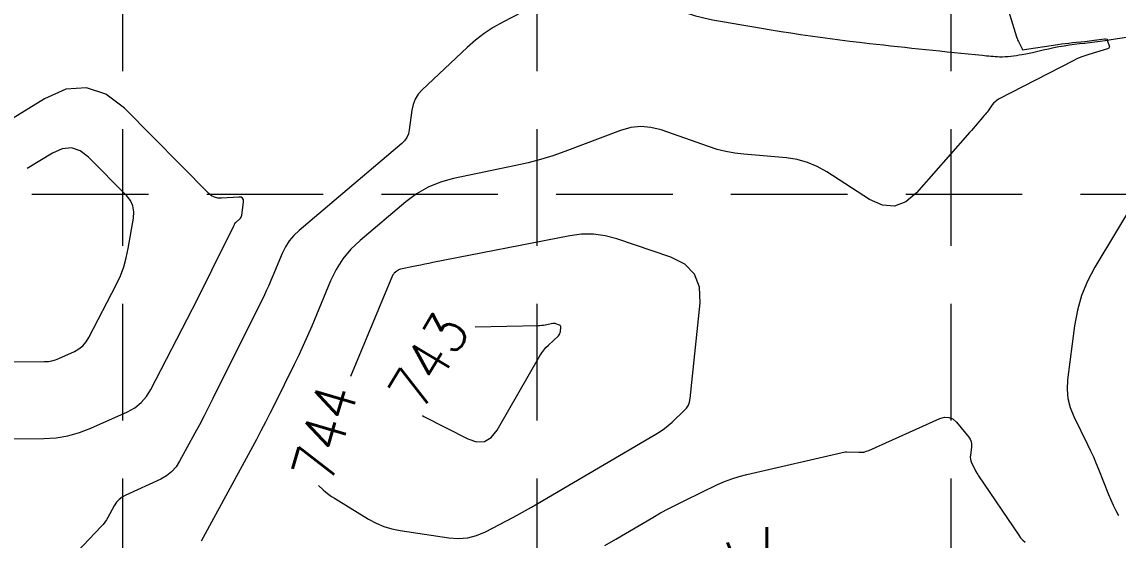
# Model space of a CAD drawing. Header units: feet. Extents: x 46644 to 49208, y 46045 to 47649.
# Drawn here: x 47596.1 to 47701.9, y 46453.4 to 46503.5 of the extents above; entities that cross this region are included whole.
import ezdxf
from ezdxf.enums import TextEntityAlignment as Align

# ---------------------------------------------------------------- set-up
doc = ezdxf.new("R2010")
doc.units = ezdxf.units.FT
doc.header["$MEASUREMENT"] = 0
doc.linetypes.add('DGN Style 3', pattern=[33.544038, 23.960027, -9.584011])
doc.linetypes.add('HIDDEN', pattern=[0.375, 0.25, -0.125])
doc.layers.add('EC', color=35, linetype='Continuous', lineweight=0)
doc.layers.add('Level 15', color=1, linetype='Continuous', lineweight=0)
doc.layers.add('GRID', color=254, linetype='HIDDEN')
doc.styles.add('Style-STANDARD', font='STANDARD.shx')

msp = doc.modelspace()

# ---------------------------------------------------------------- linework, layer by layer
at = {"layer": 'EC', "color": 35, "linetype": 'DGN Style 3', "lineweight": 0}
for p, q in [((47690.43, 46507.62), (47692.14, 46502.03)), ((47646.93, 46505.76), (47642.52, 46503.46)), ((47642.52, 46503.46), (47641.6, 46502.93)), ((47640.72, 46502.35), (47639.88, 46501.71)), ((47641.6, 46502.93), (47640.72, 46502.35)), ((47692.14, 46502.03), (47692.19, 46501.89)), ((47639.08, 46501.01), (47634.73, 46496.92)), ((47639.88, 46501.71), (47639.08, 46501.01)), ((47692.19, 46501.89), (47692.24, 46501.74)), ((47692.24, 46501.74), (47692.31, 46501.6)), ((47692.31, 46501.6), (47692.37, 46501.46)), ((47692.37, 46501.46), (47692.7, 46500.82)), ((47692.69, 46500.77), (47696.13, 46501.3)), ((47696.13, 46501.3), (47696.48, 46501.35)), ((47696.48, 46501.35), (47696.83, 46501.4)), ((47696.83, 46501.4), (47697.18, 46501.44)), ((47697.18, 46501.44), (47697.53, 46501.48)), ((47697.53, 46501.48), (47698.72, 46501.6)), ((47698.72, 46501.6), (47698.95, 46501.63)), ((47698.95, 46501.63), (47699.17, 46501.65)), ((47700.93, 46500.89), (47699.11, 46500.34)), ((47699.17, 46501.65), (47699.4, 46501.68)), ((47699.4, 46501.68), (47699.62, 46501.71)), ((47699.62, 46501.71), (47700.62, 46501.83)), ((47700.62, 46501.83), (47700.65, 46501.83)), ((47700.65, 46501.83), (47700.68, 46501.83)), ((47700.68, 46501.83), (47700.7, 46501.83)), ((47700.7, 46501.83), (47700.73, 46501.83)), ((47700.73, 46501.83), (47700.84, 46501.82)), ((47700.84, 46501.82), (47700.86, 46501.82)), ((47700.86, 46501.82), (47700.86, 46501.81)), ((47700.86, 46501.81), (47700.87, 46501.8)), ((47700.87, 46501.8), (47700.87, 46501.79)), ((47700.87, 46501.79), (47700.88, 46501.74)), ((47700.88, 46501.74), (47700.88, 46501.73)), ((47700.88, 46501.73), (47700.88, 46501.72)), ((47700.88, 46501.72), (47700.88, 46501.71)), ((47700.88, 46501.71), (47700.89, 46501.7)), ((47700.89, 46501.7), (47701.08, 46501.18)), ((47701.03, 46500.94), (47700.93, 46500.89)), ((47701.08, 46501), (47701.03, 46500.94)), ((47701.08, 46501.18), (47701.1, 46501.08)), ((47701.1, 46501.08), (47701.08, 46501)), ((47692.7, 46500.8), (47692.69, 46500.78)), ((47692.69, 46500.78), (47692.69, 46500.77)), ((47692.69, 46500.77), (47692.69, 46500.77)), ((47692.69, 46500.77), (47692.69, 46500.77)), ((47692.69, 46500.77), (47692.69, 46500.77)), ((47692.7, 46500.82), (47692.7, 46500.82)), ((47692.7, 46500.82), (47692.7, 46500.81)), ((47692.7, 46500.81), (47692.7, 46500.8)), ((47692.7, 46500.8), (47692.7, 46500.8)), ((47697.96, 46499.9), (47697.59, 46499.72)), ((47698.34, 46500.07), (47697.96, 46499.9)), ((47698.72, 46500.21), (47698.34, 46500.07)), ((47699.11, 46500.34), (47698.72, 46500.21)), ((47697.59, 46499.72), (47690.4, 46496)), ((47600.32, 46496.97), (47598.26, 46496.05)), ((47602.3, 46497.12), (47600.32, 46496.97)), ((47604.18, 46496.5), (47602.3, 46497.12)), ((47634.73, 46496.92), (47634.35, 46496.49)), ((47598.26, 46496.05), (47582.24, 46486.19)), ((47605.97, 46495.13), (47604.18, 46496.5)), ((47634.06, 46496.02), (47633.85, 46495.51)), ((47634.35, 46496.49), (47634.06, 46496.02)), ((47689.91, 46495.62), (47689.78, 46495.46)), ((47690.06, 46495.77), (47689.91, 46495.62)), ((47690.22, 46495.89), (47690.06, 46495.77)), ((47690.4, 46496), (47690.22, 46495.89)), ((47614.12, 46486.9), (47605.97, 46495.13)), ((47633.73, 46494.95), (47633.49, 46493.06)), ((47633.85, 46495.51), (47633.73, 46494.95)), ((47689.11, 46494.53), (47689.02, 46494.42)), ((47689.21, 46494.65), (47689.11, 46494.53)), ((47689.3, 46494.76), (47689.21, 46494.65)), ((47689.38, 46494.89), (47689.3, 46494.76)), ((47689.78, 46495.46), (47689.38, 46494.89)), ((47689.02, 46494.42), (47688.15, 46493.42)), ((47633.4, 46492.67), (47633.25, 46492.32)), ((47633.49, 46493.06), (47633.4, 46492.67)), ((47653.9, 46492.99), (47648.51, 46490.97)), ((47654.87, 46493.27), (47653.9, 46492.99)), ((47655.84, 46493.37), (47654.87, 46493.27)), ((47656.82, 46493.29), (47655.84, 46493.37)), ((47657.8, 46493.04), (47656.82, 46493.29)), ((47662.37, 46491.43), (47657.8, 46493.04)), ((47687.41, 46492.57), (47682.47, 46486.97)), ((47687.59, 46492.78), (47687.41, 46492.57)), ((47687.78, 46492.99), (47687.59, 46492.78)), ((47687.97, 46493.21), (47687.78, 46492.99)), ((47688.15, 46493.42), (47687.97, 46493.21)), ((47632.76, 46491.72), (47622.85, 46483.33)), ((47633.04, 46492), (47632.76, 46491.72)), ((47633.25, 46492.32), (47633.04, 46492)), ((47663.22, 46491.16), (47662.37, 46491.43)), ((47599.03, 46490.81), (47596.58, 46489.3)), ((47599.96, 46491.23), (47599.03, 46490.81)), ((47600.85, 46491.3), (47599.96, 46491.23)), ((47601.7, 46491.02), (47600.85, 46491.3)), ((47602.5, 46490.4), (47601.7, 46491.02)), ((47606.17, 46486.7), (47602.5, 46490.4)), ((47647.34, 46490.55), (47646.17, 46490.19)), ((47648.51, 46490.97), (47647.34, 46490.55)), ((47664.07, 46490.95), (47663.22, 46491.16)), ((47664.93, 46490.79), (47664.07, 46490.95)), ((47665.81, 46490.69), (47664.93, 46490.79)), ((47669.92, 46490.33), (47665.81, 46490.69)), ((47670.95, 46490.17), (47669.92, 46490.33)), ((47643.78, 46489.59), (47637.75, 46488.34)), ((47644.98, 46489.87), (47643.78, 46489.59)), ((47646.17, 46490.19), (47644.98, 46489.87)), ((47671.94, 46489.9), (47670.95, 46490.17)), ((47672.89, 46489.51), (47671.94, 46489.9)), ((47673.8, 46489), (47672.89, 46489.51)), ((47637.75, 46488.34), (47636.5, 46488)), ((47677.94, 46486.33), (47673.8, 46489)), ((47635.31, 46487.51), (47634.2, 46486.88)), ((47636.5, 46488), (47635.31, 46487.51)), ((47606.55, 46486.22), (47606.17, 46486.7)), ((47606.79, 46485.7), (47606.55, 46486.22)), ((47614.39, 46486.68), (47614.12, 46486.9)), ((47614.68, 46486.54), (47614.39, 46486.68)), ((47615, 46486.45), (47614.68, 46486.54)), ((47615.34, 46486.44), (47615, 46486.45)), ((47617.01, 46486.56), (47615.34, 46486.44)), ((47617.24, 46486.54), (47617.01, 46486.56)), ((47617.39, 46486.45), (47617.24, 46486.54)), ((47617.32, 46484.8), (47617.48, 46486.06)), ((47617.47, 46486.29), (47617.39, 46486.45)), ((47617.48, 46486.06), (47617.47, 46486.29)), ((47633.16, 46486.1), (47628.74, 46482.36)), ((47634.2, 46486.88), (47633.16, 46486.1)), ((47679.18, 46485.76), (47677.94, 46486.33)), ((47681.44, 46486.08), (47680.34, 46485.68)), ((47682.47, 46486.97), (47681.44, 46486.08)), ((47703.58, 46486.24), (47699.7, 46479.77)), ((47606.9, 46485.13), (47606.79, 46485.7)), ((47606.86, 46484.52), (47606.9, 46485.13)), ((47680.34, 46485.68), (47679.18, 46485.76)), ((47606.35, 46481.57), (47606.86, 46484.52)), ((47616.6, 46483.88), (47616.64, 46484)), ((47616.64, 46484), (47616.66, 46484.03)), ((47616.66, 46484.03), (47616.68, 46484.06)), ((47616.68, 46484.06), (47616.7, 46484.09)), ((47616.7, 46484.09), (47616.73, 46484.11)), ((47616.73, 46484.11), (47617.12, 46484.45)), ((47617.12, 46484.45), (47617.2, 46484.52)), ((47617.2, 46484.52), (47617.25, 46484.61)), ((47617.25, 46484.61), (47617.29, 46484.7)), ((47617.29, 46484.7), (47617.32, 46484.8)), ((47614.42, 46479.48), (47616.55, 46483.78)), ((47616.55, 46483.78), (47616.56, 46483.81)), ((47616.56, 46483.81), (47616.57, 46483.83)), ((47616.57, 46483.83), (47616.58, 46483.86)), ((47616.58, 46483.86), (47616.6, 46483.88)), ((47622.85, 46483.33), (47622.34, 46482.85)), ((47650.13, 46482.97), (47648.98, 46482.82)), ((47651.27, 46482.97), (47650.13, 46482.97)), ((47652.4, 46482.82), (47651.27, 46482.97)), ((47621.89, 46482.31), (47621.52, 46481.73)), ((47622.34, 46482.85), (47621.89, 46482.31)), ((47628.74, 46482.36), (47627.85, 46481.52)), ((47648.98, 46482.82), (47635.75, 46480.22)), ((47653.52, 46482.52), (47652.4, 46482.82)), ((47658.73, 46480.75), (47653.52, 46482.52)), ((47606.16, 46480.67), (47606.35, 46481.57)), ((47621.21, 46481.09), (47620.31, 46478.94)), ((47621.52, 46481.73), (47621.21, 46481.09)), ((47627.85, 46481.52), (47627.08, 46480.59)), ((47660.1, 46480.07), (47658.73, 46480.75)), ((47605.59, 46478.95), (47605.91, 46479.8)), ((47605.91, 46479.8), (47606.16, 46480.67)), ((47627.08, 46480.59), (47626.43, 46479.57)), ((47634.22, 46479.91), (47632.64, 46479.58)), ((47634.6, 46479.99), (47634.22, 46479.91)), ((47634.98, 46480.06), (47634.6, 46479.99)), ((47635.36, 46480.14), (47634.98, 46480.06)), ((47635.75, 46480.22), (47635.36, 46480.14)), ((47661.04, 46479.1), (47660.1, 46480.07)), ((47699.7, 46479.77), (47698.99, 46478.44)), ((47605.2, 46478.13), (47605.59, 46478.95)), ((47613.96, 46478.55), (47614.42, 46479.48)), ((47620.31, 46478.94), (47620.12, 46478.48)), ((47626.43, 46479.57), (47625.89, 46478.47)), ((47631.88, 46478.98), (47627.82, 46469.22)), ((47631.91, 46479.04), (47631.88, 46478.98)), ((47631.95, 46479.1), (47631.91, 46479.04)), ((47631.99, 46479.15), (47631.95, 46479.1)), ((47632.04, 46479.2), (47631.99, 46479.15)), ((47632.29, 46479.41), (47632.04, 46479.2)), ((47632.37, 46479.47), (47632.29, 46479.41)), ((47632.45, 46479.51), (47632.37, 46479.47)), ((47632.54, 46479.55), (47632.45, 46479.51)), ((47632.64, 46479.58), (47632.54, 46479.55)), ((47661.53, 46477.85), (47661.04, 46479.1)), ((47602.55, 46472.97), (47605.2, 46478.13)), ((47613.02, 46476.69), (47613.49, 46477.62)), ((47613.49, 46477.62), (47613.96, 46478.55)), ((47619.7, 46477.57), (47619.49, 46477.12)), ((47619.91, 46478.02), (47619.7, 46477.57)), ((47620.12, 46478.48), (47619.91, 46478.02)), ((47625.89, 46478.47), (47624.07, 46474.08)), ((47661.57, 46476.32), (47661.53, 46477.85)), ((47698.99, 46478.44), (47698.42, 46477.05)), ((47612.55, 46475.77), (47613.02, 46476.69)), ((47619.49, 46477.12), (47614.52, 46467.08)), ((47698.42, 46477.05), (47698.01, 46475.61)), ((47608.53, 46467.97), (47612.55, 46475.77)), ((47660.62, 46467.08), (47661.57, 46476.32)), ((47698.01, 46475.61), (47697.74, 46474.11)), ((47624.07, 46474.08), (47623.67, 46473.15)), ((47645.95, 46474.11), (47639.85, 46473.98)), ((47646.11, 46474.12), (47645.95, 46474.11)), ((47646.28, 46474.13), (47646.11, 46474.12)), ((47646.44, 46474.15), (47646.28, 46474.13)), ((47646.6, 46474.18), (47646.44, 46474.15)), ((47647.35, 46474.33), (47646.6, 46474.18)), ((47647.42, 46474.34), (47647.35, 46474.33)), ((47647.5, 46474.34), (47647.42, 46474.34)), ((47647.57, 46474.33), (47647.5, 46474.34)), ((47647.64, 46474.31), (47647.57, 46474.33)), ((47647.99, 46474.19), (47647.64, 46474.31)), ((47647.97, 46473.25), (47648.03, 46473.35)), ((47648.06, 46474.16), (47647.99, 46474.19)), ((47648.03, 46473.35), (47648.07, 46473.46)), ((47648.1, 46474.11), (47648.06, 46474.16)), ((47648.07, 46473.46), (47648.09, 46473.57)), ((47648.09, 46473.57), (47648.13, 46473.97)), ((47648.13, 46474.05), (47648.1, 46474.11)), ((47648.13, 46473.97), (47648.13, 46474.05)), ((47697.74, 46474.11), (47697.06, 46468.88)), ((47601.97, 46472.18), (47602.28, 46472.55)), ((47602.28, 46472.55), (47602.55, 46472.97)), ((47623.67, 46473.15), (47623.25, 46472.22)), ((47646.93, 46472.26), (47647.89, 46473.16)), ((47647.89, 46473.16), (47647.97, 46473.25)), ((47599.64, 46470.96), (47601.15, 46471.64)), ((47601.15, 46471.64), (47601.59, 46471.88)), ((47601.59, 46471.88), (47601.97, 46472.18)), ((47622.83, 46471.29), (47622.38, 46470.38)), ((47623.25, 46472.22), (47622.83, 46471.29)), ((47641.97, 46464.03), (47646.11, 46471.22)), ((47646.11, 46471.22), (47646.28, 46471.5)), ((47646.28, 46471.5), (47646.48, 46471.77)), ((47646.48, 46471.77), (47646.69, 46472.02)), ((47646.69, 46472.02), (47646.93, 46472.26)), ((47595.09, 46470.63), (47598.27, 46470.66)), ((47598.27, 46470.66), (47598.63, 46470.68)), ((47598.63, 46470.68), (47598.97, 46470.74)), ((47598.97, 46470.74), (47599.31, 46470.83)), ((47599.31, 46470.83), (47599.64, 46470.96)), ((47622.38, 46470.38), (47620.45, 46466.46)), ((47697.06, 46468.88), (47697.01, 46467.97)), ((47607.59, 46466.69), (47608.11, 46467.28)), ((47608.11, 46467.28), (47608.53, 46467.97)), ((47614.52, 46467.08), (47614.1, 46466.24)), ((47660.55, 46466.75), (47660.62, 46467.08)), ((47697.01, 46467.97), (47697.09, 46467.08)), ((47697.09, 46467.08), (47697.3, 46466.21)), ((47606.26, 46465.81), (47606.97, 46466.2)), ((47606.97, 46466.2), (47607.59, 46466.69)), ((47614.1, 46466.24), (47613.67, 46465.4)), ((47620.45, 46466.46), (47620.03, 46465.63)), ((47658.87, 46464.81), (47660.04, 46465.92)), ((47660.04, 46465.92), (47660.27, 46466.17)), ((47660.27, 46466.17), (47660.44, 46466.45)), ((47660.44, 46466.45), (47660.55, 46466.75)), ((47697.3, 46466.21), (47697.65, 46465.36)), ((47602.73, 46464.22), (47606.26, 46465.81)), ((47613.67, 46465.4), (47613.23, 46464.56)), ((47620.03, 46465.63), (47619.6, 46464.79)), ((47634.75, 46465.45), (47634.88, 46465.36)), ((47634.88, 46465.36), (47639.13, 46463.19)), ((47677.88, 46462.08), (47684.74, 46465.16)), ((47684.74, 46465.16), (47685.19, 46465.29)), ((47685.19, 46465.29), (47685.6, 46465.27)), ((47685.6, 46465.27), (47685.98, 46465.11)), ((47685.98, 46465.11), (47686.32, 46464.79)), ((47697.65, 46465.36), (47698.99, 46462.64)), ((47601.63, 46463.79), (47602.73, 46464.22)), ((47613.23, 46464.56), (47612.78, 46463.73)), ((47619.16, 46463.97), (47618.72, 46463.14)), ((47619.6, 46464.79), (47619.16, 46463.97)), ((47641.41, 46463.31), (47641.97, 46464.03)), ((47657.3, 46463.64), (47657.72, 46463.9)), ((47657.72, 46463.9), (47658.12, 46464.18)), ((47658.12, 46464.18), (47658.5, 46464.49)), ((47658.5, 46464.49), (47658.87, 46464.81)), ((47686.32, 46464.79), (47687.51, 46463.35)), ((47591.86, 46463.16), (47598.2, 46463.22)), ((47598.2, 46463.22), (47599.37, 46463.29)), ((47599.37, 46463.29), (47600.51, 46463.48)), ((47600.51, 46463.48), (47601.63, 46463.79)), ((47612.78, 46463.73), (47611.31, 46461.02)), ((47618.72, 46463.14), (47613.39, 46453.32)), ((47639.13, 46463.19), (47639.99, 46462.89)), ((47639.99, 46462.89), (47640.75, 46462.93)), ((47640.75, 46462.93), (47641.41, 46463.31)), ((47645.85, 46456.92), (47657.3, 46463.64)), ((47687.51, 46463.35), (47687.65, 46463.15)), ((47687.65, 46463.15), (47687.75, 46462.92)), ((47687.75, 46462.92), (47687.79, 46462.68)), ((47666.07, 46459.75), (47675.57, 46461.94)), ((47675.57, 46461.94), (47675.59, 46461.94)), ((47675.59, 46461.94), (47675.6, 46461.94)), ((47675.6, 46461.94), (47675.62, 46461.94)), ((47675.62, 46461.94), (47675.63, 46461.94)), ((47675.63, 46461.94), (47675.68, 46461.93)), ((47675.68, 46461.93), (47675.69, 46461.93)), ((47675.69, 46461.93), (47675.7, 46461.93)), ((47675.7, 46461.93), (47675.71, 46461.93)), ((47675.71, 46461.93), (47675.72, 46461.93)), ((47675.72, 46461.93), (47676.91, 46461.89)), ((47676.91, 46461.89), (47677.16, 46461.89)), ((47677.16, 46461.89), (47677.4, 46461.92)), ((47677.4, 46461.92), (47677.64, 46461.99)), ((47677.64, 46461.99), (47677.88, 46462.08)), ((47687.78, 46462.43), (47687.67, 46461.59)), ((47687.79, 46462.68), (47687.78, 46462.43)), ((47698.99, 46462.64), (47699.28, 46462.05)), ((47699.28, 46462.05), (47699.55, 46461.46)), ((47611.31, 46461.02), (47610.96, 46460.48)), ((47687.67, 46461.59), (47687.66, 46461.41)), ((47687.66, 46461.41), (47687.68, 46461.23)), ((47687.68, 46461.23), (47687.72, 46461.06)), ((47687.72, 46461.06), (47687.79, 46460.89)), ((47687.79, 46460.89), (47688.13, 46460.19)), ((47699.55, 46461.46), (47699.8, 46460.86)), ((47699.8, 46460.86), (47700.05, 46460.26)), ((47610.04, 46459.62), (47609.48, 46459.31)), ((47610.53, 46460.01), (47610.04, 46459.62)), ((47610.96, 46460.48), (47610.53, 46460.01)), ((47664.64, 46459.34), (47665.34, 46459.56)), ((47665.34, 46459.56), (47666.07, 46459.75)), ((47688.13, 46460.19), (47688.21, 46460.04)), ((47688.21, 46460.04), (47688.29, 46459.89)), ((47688.29, 46459.89), (47688.38, 46459.75)), ((47688.38, 46459.75), (47688.47, 46459.61)), ((47688.47, 46459.61), (47692.34, 46453.89)), ((47700.05, 46460.26), (47701.02, 46457.81)), ((47609.48, 46459.31), (47606.1, 46457.76)), ((47624.71, 46458.67), (47625.18, 46458.26)), ((47660.11, 46457.25), (47663.26, 46458.77)), ((47663.26, 46458.77), (47663.94, 46459.07)), ((47663.94, 46459.07), (47664.64, 46459.34)), ((47605.76, 46457.57), (47605.47, 46457.33)), ((47606.1, 46457.76), (47605.76, 46457.57)), ((47625.18, 46458.26), (47625.44, 46458.04)), ((47625.44, 46458.04), (47625.71, 46457.83)), ((47625.71, 46457.83), (47625.99, 46457.63)), ((47625.99, 46457.63), (47626.28, 46457.45)), ((47626.28, 46457.45), (47629.56, 46455.44)), ((47701.02, 46457.81), (47701.23, 46457.29)), ((47605, 46456.73), (47604.39, 46455.6)), ((47605.21, 46457.06), (47605, 46456.73)), ((47605.47, 46457.33), (47605.21, 46457.06)), ((47644.71, 46456.27), (47645.28, 46456.59)), ((47645.28, 46456.59), (47645.85, 46456.92)), ((47657.76, 46456.03), (47658.54, 46456.45)), ((47658.54, 46456.45), (47659.32, 46456.86)), ((47659.32, 46456.86), (47660.11, 46457.25)), ((47701.23, 46457.29), (47701.46, 46456.78)), ((47701.46, 46456.78), (47701.71, 46456.27)), ((47604.25, 46455.36), (47604.09, 46455.13)), ((47604.39, 46455.6), (47604.25, 46455.36)), ((47629.56, 46455.44), (47630.28, 46455.04)), ((47640.84, 46454.22), (47643.55, 46455.64)), ((47643.55, 46455.64), (47644.13, 46455.95)), ((47644.13, 46455.95), (47644.71, 46456.27)), ((47653.45, 46453.51), (47657, 46455.59)), ((47657, 46455.59), (47657.76, 46456.03)), ((47701.71, 46456.27), (47701.97, 46455.77)), ((47603.74, 46454.71), (47599.15, 46449.9)), ((47603.93, 46454.91), (47603.74, 46454.71)), ((47604.09, 46455.13), (47603.93, 46454.91)), ((47630.28, 46455.04), (47631.02, 46454.73)), ((47631.02, 46454.73), (47631.8, 46454.49)), ((47631.8, 46454.49), (47632.6, 46454.33)), ((47632.6, 46454.33), (47637.32, 46453.62)), ((47637.32, 46453.62), (47638.23, 46453.56)), ((47638.23, 46453.56), (47639.13, 46453.63)), ((47639.13, 46453.63), (47639.99, 46453.85)), ((47639.99, 46453.85), (47640.84, 46454.22)), ((47652.36, 46452.88), (47653.45, 46453.51)), ((47692.34, 46453.89), (47692.53, 46453.64)), ((47692.53, 46453.64), (47692.73, 46453.41)), ((47692.73, 46453.41), (47692.96, 46453.2))]:
    msp.add_line(p, q, dxfattribs=at)
at = {"layer": 'GRID', "color": 252, "linetype": 'HIDDEN', "lineweight": 0, "ltscale": 45}
for p, q in [((47605.8, 47606.85), (47605.8, 46206.68)), ((47645.8, 47606.85), (47645.8, 46206.68)), ((47685.8, 47606.85), (47685.8, 46206.68)), ((46685.8, 46486.85), (49165.8, 46486.85))]:
    msp.add_line(p, q, dxfattribs=at)
at = {"layer": 'Level 15', "color": 7, "linetype": 'Continuous', "lineweight": 0}
for points, knots in [([(48035.83, 46412.86), (48035.78, 46412.91), (48035.72, 46412.96), (48035.67, 46413.01), (48019.02, 46417.19), (48002.37, 46421.38), (47985.72, 46425.57), (47974.9, 46428.29), (47966.46, 46436.75), (47957.21, 46443.08), (47955.41, 46444.31), (47953.58, 46445.45), (47951.94, 46446.89), (47951.69, 46447.11), (47951.46, 46447.35), (47951.23, 46447.58), (47950.73, 46448.1), (47950.21, 46448.59), (47949.76, 46449.15), (47949.22, 46449.84), (47948.72, 46450.55), (47948.21, 46451.26), (47947.37, 46452.41), (47946.61, 46453.61), (47945.74, 46454.74), (47944.67, 46456.12), (47943.24, 46457.18), (47941.87, 46458.26), (47938.46, 46460.96), (47934.94, 46463.5), (47931.54, 46466.21), (47928.18, 46468.9), (47925.01, 46471.82), (47921.63, 46474.5), (47921.03, 46474.98), (47920.38, 46475.38), (47919.71, 46475.77), (47918.75, 46476.32), (47917.77, 46476.83), (47916.72, 46477.18), (47916, 46477.42), (47915.28, 46477.62), (47914.55, 46477.81), (47914.08, 46477.94), (47913.61, 46478.02), (47913.15, 46478.15), (47912.31, 46478.4), (47911.51, 46478.74), (47910.76, 46479.18), (47910.6, 46479.28), (47910.43, 46479.38), (47910.26, 46479.49), (47902.7, 46484.09), (47895.25, 46488.83), (47887.63, 46493.38), (47875.43, 46500.66), (47861.66, 46504.84), (47848.21, 46509.41), (47844.12, 46510.81), (47839.9, 46511.78), (47835.83, 46513.18), (47832.21, 46514.42), (47828.82, 46516.18), (47825.17, 46517.51), (47819.4, 46519.62), (47813.47, 46521.22), (47807.5, 46521.82), (47798.63, 46522.7), (47789.45, 46521.16), (47780.62, 46519.47), (47767.53, 46516.98), (47755.43, 46509.83), (47742.19, 46508.54), (47728.75, 46507.24), (47715.1, 46507.76), (47701.62, 46508.78), (47692.76, 46509.45), (47683.93, 46510.23), (47675.12, 46511.8), (47661.34, 46514.26), (47647.79, 46517.48), (47634.9, 46522.89), (47632.33, 46523.97), (47629.89, 46525.24), (47627.35, 46526.35), (47612.44, 46532.89), (47597.72, 46539.16), (47582.26, 46545.04), (47569.03, 46550.07), (47555.16, 46553.26), (47541.3, 46553.18), (47532.79, 46553.13), (47524.21, 46552.49), (47515.74, 46551.41), (47501.87, 46549.65), (47488.02, 46547.68), (47474.14, 46546.02), (47461.12, 46544.47), (47448.09, 46542.99), (47435.07, 46541.44), (47419.29, 46539.56), (47403.55, 46537.45), (47387.79, 46535.35), (47375.05, 46533.66), (47362.56, 46530.79), (47350.07, 46527.45), (47335.94, 46523.68), (47322.23, 46518.26), (47310.21, 46509.86), (47300.33, 46502.95), (47291.46, 46495.05), (47281.77, 46488.09), (47272.48, 46481.42), (47263.34, 46474.54), (47253.68, 46468.37), (47243.98, 46462.17), (47234.04, 46456.38), (47223.92, 46450.93)], [0, 0, 0, 0, 0.5, 0.5, 0.5, 0.529499, 0.529499, 0.529499, 0.548662, 0.548662, 0.548662, 0.552382, 0.552382, 0.552382, 0.552954, 0.552954, 0.552954, 0.554186, 0.554186, 0.554186, 0.555682, 0.555682, 0.555682, 0.558126, 0.558126, 0.558126, 0.561121, 0.561121, 0.561121, 0.568588, 0.568588, 0.568588, 0.57599, 0.57599, 0.57599, 0.577306, 0.577306, 0.577306, 0.579201, 0.579201, 0.579201, 0.580497, 0.580497, 0.580497, 0.581321, 0.581321, 0.581321, 0.582808, 0.582808, 0.582808, 0.583144, 0.583144, 0.583144, 0.598353, 0.598353, 0.598353, 0.622727, 0.622727, 0.622727, 0.630138, 0.630138, 0.630138, 0.636731, 0.636731, 0.636731, 0.647148, 0.647148, 0.647148, 0.662601, 0.662601, 0.662601, 0.685479, 0.685479, 0.685479, 0.708716, 0.708716, 0.708716, 0.723993, 0.723993, 0.723993, 0.747889, 0.747889, 0.747889, 0.752642, 0.752642, 0.752642, 0.780601, 0.780601, 0.780601, 0.804518, 0.804518, 0.804518, 0.819191, 0.819191, 0.819191, 0.843215, 0.843215, 0.843215, 0.865743, 0.865743, 0.865743, 0.893048, 0.893048, 0.893048, 0.915122, 0.915122, 0.915122, 0.940074, 0.940074, 0.940074, 0.96059, 0.96059, 0.96059, 0.980242, 0.980242, 0.980242, 1, 1, 1, 1]), ([(47223.92, 46443.13), (47224.49, 46443.43), (47225.06, 46443.73), (47225.63, 46444.03), (47236.45, 46449.79), (47247.05, 46455.93), (47257.42, 46462.51), (47267.24, 46468.75), (47276.52, 46475.74), (47285.94, 46482.52), (47295.46, 46489.37), (47304.09, 46497.24), (47313.81, 46504.03), (47325.23, 46512), (47338.25, 46517.11), (47351.64, 46520.7), (47363.9, 46523.99), (47376.15, 46526.83), (47388.65, 46528.52), (47404.35, 46530.65), (47420.03, 46532.79), (47435.76, 46534.63), (47448.74, 46536.14), (47461.73, 46537.54), (47474.71, 46539.07), (47488.57, 46540.7), (47502.39, 46542.7), (47516.25, 46544.46), (47524.46, 46545.5), (47532.77, 46546.19), (47541.01, 46546.32), (47554.17, 46546.52), (47567.51, 46543.61), (47579.9, 46538.67), (47595.04, 46532.63), (47609.79, 46526.5), (47624.62, 46520.14), (47634.83, 46515.77), (47645.02, 46511.39), (47655.22, 46506.98), (47655.45, 46506.88), (47655.68, 46506.78), (47655.91, 46506.67), (47656.57, 46506.35), (47657.12, 46505.84), (47657.76, 46505.48), (47658.33, 46505.16), (47658.91, 46504.87), (47659.52, 46504.63), (47660.59, 46504.22), (47661.66, 46503.89), (47662.78, 46503.68), (47667.81, 46502.77), (47672.85, 46501.97), (47677.93, 46501.4), (47681.56, 46500.99), (47685.19, 46500.62), (47688.83, 46500.25), (47689.38, 46500.2), (47689.94, 46500.15), (47690.5, 46500.12), (47691.22, 46500.09), (47691.94, 46500.21), (47692.66, 46500.33), (47694.04, 46500.57), (47695.37, 46500.98), (47696.74, 46501.18), (47698.05, 46501.38), (47699.38, 46501.5), (47700.69, 46501.68), (47700.95, 46501.72), (47701.21, 46501.78), (47701.47, 46501.82), (47715.28, 46503.86), (47729.59, 46499.96), (47743.41, 46501.79), (47756.61, 46503.54), (47768.82, 46510.22), (47781.94, 46512.74), (47790.06, 46514.29), (47798.47, 46515.69), (47806.61, 46514.95), (47811.95, 46514.47), (47817.26, 46513.07), (47822.41, 46511.18), (47826.12, 46509.82), (47829.55, 46508.02), (47833.23, 46506.75), (47837.66, 46505.23), (47842.21, 46504.05), (47846.66, 46502.55), (47859.41, 46498.24), (47872.18, 46494.04), (47884.09, 46487.53), (47895.97, 46481.03), (47906.62, 46472.97), (47917.43, 46465), (47929.48, 46456.13), (47940.93, 46446.6), (47952.98, 46437.69), (47962.4, 46430.73), (47971.48, 46422.25), (47982.78, 46419.31), (47999.48, 46414.97), (48016.19, 46410.63), (48032.9, 46406.28), (48032.96, 46406.29), (48033.01, 46406.3), (48033.07, 46406.3)], [0, 0, 0, 0, 0.00111, 0.00111, 0.00111, 0.022217, 0.022217, 0.022217, 0.042218, 0.042218, 0.042218, 0.062425, 0.062425, 0.062425, 0.086159, 0.086159, 0.086159, 0.107868, 0.107868, 0.107868, 0.135141, 0.135141, 0.135141, 0.157642, 0.157642, 0.157642, 0.181686, 0.181686, 0.181686, 0.195942, 0.195942, 0.195942, 0.218695, 0.218695, 0.218695, 0.246478, 0.246478, 0.246478, 0.265599, 0.265599, 0.265599, 0.266033, 0.266033, 0.266033, 0.2673, 0.2673, 0.2673, 0.26842, 0.26842, 0.26842, 0.270367, 0.270367, 0.270367, 0.27916, 0.27916, 0.27916, 0.285451, 0.285451, 0.285451, 0.286415, 0.286415, 0.286415, 0.287663, 0.287663, 0.287663, 0.290054, 0.290054, 0.290054, 0.29234, 0.29234, 0.29234, 0.292797, 0.292797, 0.292797, 0.316871, 0.316871, 0.316871, 0.339864, 0.339864, 0.339864, 0.354079, 0.354079, 0.354079, 0.363402, 0.363402, 0.363402, 0.370116, 0.370116, 0.370116, 0.378192, 0.378192, 0.378192, 0.401344, 0.401344, 0.401344, 0.424441, 0.424441, 0.424441, 0.450178, 0.450178, 0.450178, 0.470272, 0.470272, 0.470272, 0.5, 0.5, 0.5, 1, 1, 1, 1])]:
    msp.add_open_spline(points, degree=3, knots=knots, dxfattribs=at)

# ---------------------------------------------------------------- texts
at = {"layer": 'EC', "color": 35, "linetype": 'DGN Style 3', "lineweight": 0, "style": 'Style-STANDARD'}
for s, rotation, p in [('743', 59.0963, (47635.37, 46470.75)), ('744', 73.5979, (47625.32, 46463.76)), ('746', 201.4053, (47665.4, 46451.48))]:
    msp.add_text(s, height=4, rotation=rotation, dxfattribs=at).set_placement(p, align=Align.MIDDLE_CENTER)

doc.saveas('drawing.dxf')
